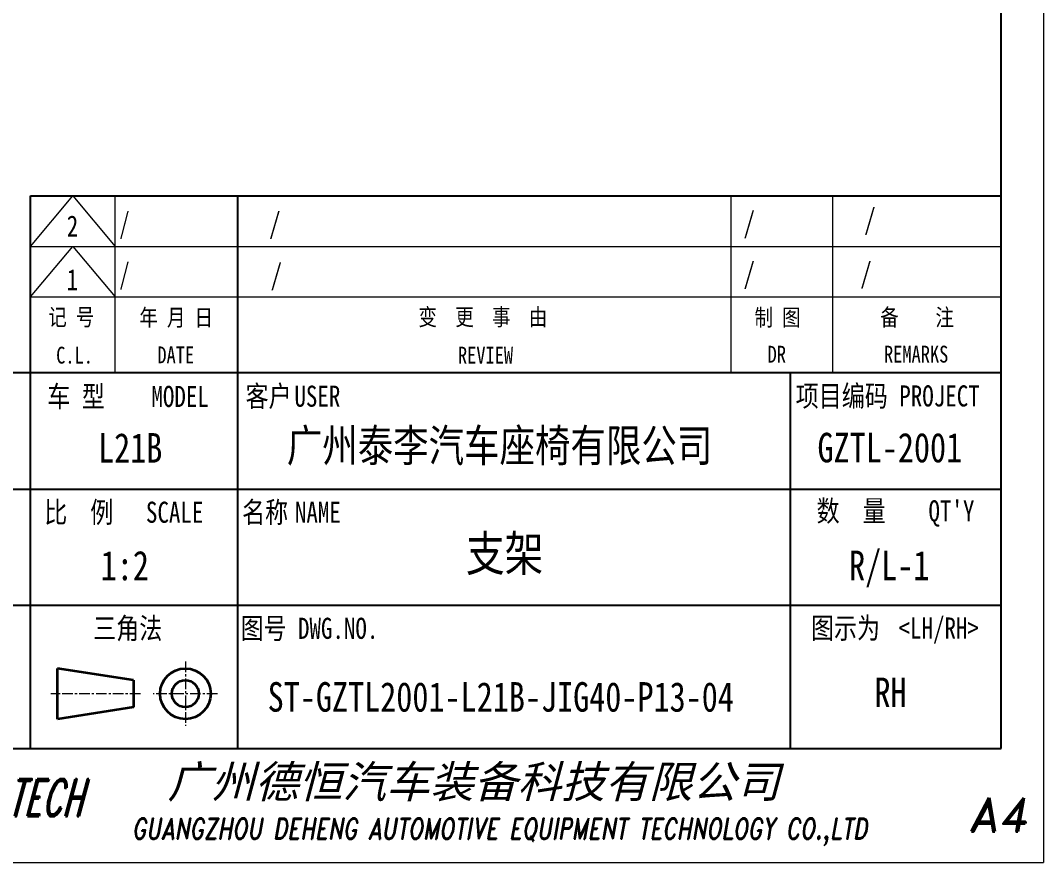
# Model space of a CAD drawing. Header units: millimetres. Extents: x 1333 to 190452, y -42879 to -5704.
# Drawn here: x 185771 to 186013.4, y -22831 to -22631.5 of the extents above; entities that cross this region are included whole.
import ezdxf
from ezdxf.enums import TextEntityAlignment as Align

# ---------------------------------------------------------------- set-up
doc = ezdxf.new("R2010")
doc.units = ezdxf.units.MM
doc.header["$LTSCALE"] = 0.5
doc.linetypes.add('AM_ISO08W050x2', pattern=[9, 6, -0.75, 1.5, -0.75])
doc.linetypes.add('CENTER', pattern=[2, 1.25, -0.25, 0.25, -0.25])
doc.layers.add('中心线', color=2, linetype='AM_ISO08W050x2', lineweight=18)
doc.layers.add('图框', color=7, linetype='Continuous', lineweight=18)
for name, color, linetype in [('图\\M+19E79\\M+195B6\\M+18E9A', 7, 'Continuous'), ('图号', 7, 'Continuous'), ('图名', 7, 'Continuous'), ('数量', 7, 'Continuous'), ('车型', 7, 'Continuous')]:
    doc.layers.add(name, color=color, linetype=linetype)
doc.layers.add('打印-禁用', color=7, linetype='Continuous', lineweight=15, plot=False)
doc.styles.add('STYLE1', font='')
doc.styles.add('国标', font='simfang.ttf', dxfattribs={"width": 0.8})
doc.styles.add('标题\\M+18E9A', font='romand.shx', dxfattribs={"oblique": 10, "bigfont": 'bigfont.shx'})
doc.styles.get('STYLE1').set_extended_font_data('SimSun')

# ---------------------------------------------------------------- blocks, each defined once
blk = doc.blocks.new('GZDEH零件A4图框V01版')
at = {"layer": '中心线', "color": 1, "linetype": 'CENTER', "lineweight": 5, "ltscale": 2}
for p, q in [((108.33, 23.8), (108.33, 16.2)), ((103, 20), (92.4, 20)), ((112.13, 20), (104.53, 20))]:
    blk.add_line(p, q, dxfattribs=at)
at = {"layer": '图\\M+19E79\\M+195B6\\M+18E9A', "linetype": 'Continuous'}
for p, q in [((205, 13.5), (205, 292)), ((205, 13.5), (205, 97)), ((90, 79), (205, 79)), ((90, 13.5), (90, 79)), ((25, 13.5), (205, 13.5))]:
    blk.add_line(p, q, dxfattribs=at)
at = {"layer": '图\\M+19E79\\M+195B6\\M+18E9A', "color": 9}
for p, q in [((114.5, 79), (114.5, 13.5)), ((205, 58), (25, 58)), ((114.5, 58), (114.5, 13.5)), ((180, 58), (180, 13.5)), ((25, 44.25), (205, 44.25)), ((25, 30.5), (205, 30.5))]:
    blk.add_line(p, q, dxfattribs=at)
at = {"layer": '图框', "color": 9}
for p, q in [((90, 73), (95, 79)), ((95, 79), (100, 73)), ((100, 58), (100, 79)), ((173, 58), (173, 79)), ((185, 79), (185, 58)), ((90, 73), (205, 73)), ((90, 67), (95, 73)), ((95, 73), (100, 67)), ((90, 67), (205, 67))]:
    blk.add_line(p, q, dxfattribs=at)
at = {"layer": '图框', "color": 2, "linetype": 'ByBlock', "lineweight": 35}
for p, q in [((102.2, 21.6), (93.2, 23)), ((93.2, 17), (93.2, 23)), ((102.2, 21.6), (102.2, 18.4)), ((102.2, 18.4), (93.2, 17))]:
    blk.add_line(p, q, dxfattribs=at)
for radius in [3, 1.6]:
    blk.add_circle((108.33, 20), radius, dxfattribs=at)
at = {"layer": '打印-禁用', "linetype": 'Continuous'}
for p in [(210, 297), (0, 0)]:
    blk.add_line(p, (210, 0), dxfattribs=at)
at = {"layer": '图\\M+19E79\\M+195B6\\M+18E9A', "color": 9, "style": '国标', "width": 0.8}
for s, p in [('车 型', (95.38, 55.27)), ('MODEL', (107.71, 55.22))]:
    blk.add_text(s, height=2.5, dxfattribs=at).set_placement(p, align=Align.MIDDLE)
for s, p in [('客户', (118.19, 54)), ('USER', (123.97, 54))]:
    blk.add_text(s, height=2.5, dxfattribs=at).set_placement(p, align=Align.CENTER)
for s, p in [('项目编码 PROJECT', (180.64, 54.03)), ('比  例\u3000', (91.61, 40.25)), ('SCALE', (103.66, 40.25)), ('名称\u3000', (115.05, 40.25)), ('NAME', (121.31, 40.25)), ('数  量', (183.12, 40.41)), ("QT'Y ", (196.37, 40.41)), ('三角法', (97.41, 26.5)), ('图号', (114.87, 26.5)), ('图示为', (182.45, 26.53)), ('<LH/RH>', (192.82, 26.53)), ('DWG.NO.', (121.67, 26.5))]:
    blk.add_text(s, height=2.5, dxfattribs=at).set_placement(p)
at = {"layer": '图\\M+19E79\\M+195B6\\M+18E9A', "color": 7, "lineweight": -3, "style": 'STYLE1', "oblique": 15}
blk.add_text('广州德恒汽车装备科技有限公司', height=3.8, dxfattribs=at).set_placement((106.21, 7.68))
at = {"layer": '图\\M+19E79\\M+195B6\\M+18E9A', "color": 7, "style": '标题\\M+18E9A'}
for s, height, oblique, width, p in [('DEH-TECH', 4.4, 15, 0.6, (86.78, 7.69)), ('GUANGZHOU DEHENG AUTOMOTIVE EQUIPMENT TECHNOLOGY CO.,LTD ', 2.5, 10, 0.75, (146.18, 3.62))]:
    blk.add_text(s, height=height, dxfattribs=dict(at, oblique=oblique, width=width)).set_placement(p, align=Align.MIDDLE)
at = {"layer": '图\\M+19E79\\M+195B6\\M+18E9A', "color": 7, "style": '标题\\M+18E9A', "oblique": 10}
blk.add_text('A4', height=4, dxfattribs=at).set_placement((204.57, 5.66), align=Align.MIDDLE)
at = {"layer": '图框', "color": 9, "style": '国标', "width": 0.8}
for s, p in [('记 号', (94.82, 63.62)), ('年 月 日', (107.24, 63.57)), ('变  更  事  由', (143.58, 63.63)), ('C.L.', (95.2, 59.11)), ('DATE', (107.19, 59.14)), ('REVIEW', (143.89, 59.11))]:
    blk.add_text(s, height=2, dxfattribs=at).set_placement(p, align=Align.CENTER)
for s, p in [('制 图', (178.49, 64.61)), ('备    注', (195.02, 64.64)), ('DR', (178.4, 60.22)), ('REMARKS', (194.91, 60.23))]:
    blk.add_text(s, height=2, dxfattribs=at).set_placement(p, align=Align.MIDDLE)
blk = doc.blocks.new('DEH A4')
at = {"layer": '图框'}
blk.add_blockref('GZDEH零件A4图框V01版', (0, 0), dxfattribs=at)

msp = doc.modelspace()

# ---------------------------------------------------------------- block references
at = {"layer": '图框', "xscale": 2, "yscale": 2, "zscale": 2}
msp.add_blockref('DEH A4', (185593.378, -22831.005), dxfattribs=at)

# ---------------------------------------------------------------- texts
at = {"layer": '图\\M+19E79\\M+195B6\\M+18E9A', "color": 3, "style": '国标'}
for s, height, width, p in [('2', 5, 0.8, (185781.934, -22682.693)), ('/', 5, 0.705904, (185794.398, -22682.061)), ('/', 5, 0.8, (185829.869, -22682.061)), ('/', 5, 0.8, (185942.279, -22681.864)), ('/', 5, 0.8, (185970.869, -22681.122)), ('/', 5, 0.705904, (185794.398, -22694.061)), ('/', 5, 0.8, (185830.213, -22694.231)), ('/', 5, 0.8, (185942.279, -22693.864)), ('/', 5, 0.8, (185969.942, -22693.842)), ('1', 5, 0.8, (185781.912, -22695.413)), ('广州泰李汽车座椅有限公司', 7.7, 0.8, (185834.068, -22736.043)), ('GZTL-2001', 7, 0.8, (185959.813, -22736.185)), ('1:2', 7, 0.8, (185789.98, -22764.139))]:
    msp.add_text(s, height=height, dxfattribs=dict(at, width=width)).set_placement(p)
at = {"layer": '图\\M+19E79\\M+195B6\\M+18E9A', "color": 3, "style": '国标', "width": 0.8}
msp.add_text('RH', height=7, dxfattribs=at).set_placement((185977.122, -22794.173), align=Align.CENTER)
at = {"layer": '图号', "color": 3, "style": '国标', "width": 0.8}
msp.add_text('ST-GZTL2001-L21B-JIG40-P13-04', height=7, dxfattribs=at).set_placement((185829.537, -22795.258))
at = {"layer": '图名', "color": 3, "style": '国标', "width": 0.8}
msp.add_text('支架', height=8.4, dxfattribs=at).set_placement((185885.683, -22761.978), align=Align.CENTER)
at = {"layer": '数量', "color": 3, "style": '国标', "width": 0.8}
msp.add_text('R/L-1', height=7, dxfattribs=at).set_placement((185976.814, -22764.108), align=Align.CENTER)
at = {"layer": '车型', "color": 3, "style": '国标', "width": 0.8}
msp.add_text('L21B', height=7, dxfattribs=at).set_placement((185796.967, -22736.243), align=Align.CENTER)

doc.saveas('drawing.dxf')
